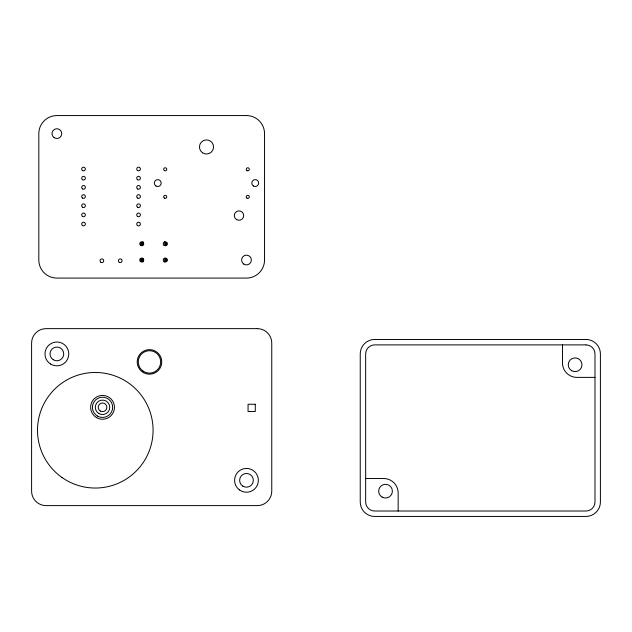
<?xml version="1.0" encoding="UTF-8"?>
<svg xmlns="http://www.w3.org/2000/svg" width="632" height="632" viewBox="0 0 632 632"><rect width="100%" height="100%" fill="white"/><g stroke="black" fill="none" stroke-linecap="round" stroke-linejoin="round"><path stroke-width="0.95" d="M143.014 242.506L140.912 242.506L140.936 245.034L143.014 245.034L143.014 242.143A1.082 1.082 0 0 1 143.085 241.748M164.683 242.506L166.777 242.506L166.761 245.034L164.683 245.034L164.683 242.143A1.082 1.082 0 0 0 164.604 241.748M143.014 261.285L140.912 261.285L140.936 258.757L143.014 258.757L143.014 261.648A1.082 1.082 0 0 0 143.061 261.964M164.683 261.285L166.777 261.285L166.761 258.757L164.683 258.757L164.683 261.648A1.082 1.082 0 0 1 164.636 261.964M594.981 377.391L576.929 377.391A14.449 14.449 0 0 1 562.48 362.95L562.48 344.89M365.659 478.511L383.711 478.511A14.449 14.449 0 0 1 398.16 492.96L398.16 511.019M165.766 242.506L165.766 245.034M165.766 258.757L165.766 261.285M165.671 242.506L165.671 245.034M165.671 258.757L165.671 261.285M142.018 258.757L141.931 261.285L141.884 258.757M246.48 115.569L56.88 115.569A18.059 18.059 0 0 0 38.821 133.621L38.821 260.021A18.059 18.059 0 0 0 56.88 278.08L246.48 278.08A18.059 18.059 0 0 0 264.539 260.021L264.539 133.621A18.059 18.059 0 0 0 246.48 115.569M257.311 328.64L46.049 328.64A14.449 14.449 0 0 0 31.6 343.089L31.6 491.151A14.449 14.449 0 0 0 46.049 505.6L257.311 505.6A14.449 14.449 0 0 0 271.76 491.151L271.76 343.089A14.449 14.449 0 0 0 257.311 328.64M585.951 339.471L374.689 339.471A14.449 14.449 0 0 0 360.24 353.92L360.24 501.99A14.449 14.449 0 0 0 374.689 516.431L585.951 516.431A14.449 14.449 0 0 0 600.4 501.99L600.4 353.92A14.449 14.449 0 0 0 585.951 339.471M585.951 344.89L374.689 344.89A9.03 9.03 0 0 0 365.659 353.92L365.659 501.99A9.03 9.03 0 0 0 374.689 511.019L585.951 511.019A9.03 9.03 0 0 0 594.981 501.99L594.981 353.92A9.03 9.03 0 0 0 585.951 344.89M255.281 404.251L248.06 404.251L248.06 411.479L255.281 411.479L255.281 404.251M141.931 245.034L141.931 242.506L141.884 245.034M100.37 411.069A4.337 4.337 0 0 0 106.871 407.316A4.337 4.337 0 0 0 100.37 403.564A4.337 4.337 0 0 0 100.37 411.069M97.478 416.077A10.112 10.112 0 0 0 112.646 407.316A10.112 10.112 0 0 0 97.478 398.563A10.112 10.112 0 0 0 97.478 416.077M98.924 413.573A7.221 7.221 0 0 0 109.755 407.316A7.221 7.221 0 0 0 98.924 401.059A7.221 7.221 0 0 0 98.924 413.573M96.578 417.641A11.921 11.921 0 0 0 114.455 407.316A11.921 11.921 0 0 0 96.578 396.999A11.921 11.921 0 0 0 96.578 417.641M62.023 477.5A57.781 57.781 0 0 0 152.841 435.448A57.781 57.781 0 0 0 71.021 377.817A57.781 57.781 0 0 0 62.023 477.5M143.037 371.071A11.194 11.194 0 0 0 160.631 362.926A11.194 11.194 0 0 0 144.775 351.755A11.194 11.194 0 0 0 143.037 371.071M143.345 372.548A12.277 12.277 0 0 0 161.76 361.915A12.277 12.277 0 0 0 143.345 351.281A12.277 12.277 0 0 0 143.345 372.548M50.56 364A11.897 11.897 0 0 0 68.77 354.355A11.897 11.897 0 0 0 51.311 343.405A11.897 11.897 0 0 0 50.56 364M53.23 359.727A6.865 6.865 0 0 0 63.737 354.181A6.865 6.865 0 0 0 53.673 347.853A6.865 6.865 0 0 0 53.23 359.727M239.504 489.95A11.89 11.89 0 0 0 258.306 481.544A11.89 11.89 0 0 0 241.629 469.465A11.89 11.89 0 0 0 239.504 489.95M242.822 486.127A6.865 6.865 0 0 0 253.337 480.581A6.865 6.865 0 0 0 243.28 474.253A6.865 6.865 0 0 0 242.822 486.127M243.747 264.058A4.874 4.874 0 0 0 251.346 260.368A4.874 4.874 0 0 0 244.347 255.636A4.874 4.874 0 0 0 243.747 264.058M164.107 261.672A1.983 1.983 0 0 0 167.204 260.163A1.983 1.983 0 0 0 164.352 258.235A1.983 1.983 0 0 0 164.107 261.672M164.107 245.413A1.983 1.983 0 0 0 167.204 243.913A1.983 1.983 0 0 0 164.352 241.985A1.983 1.983 0 0 0 164.107 245.413M236.66 219.636A4.693 4.693 0 0 0 243.699 215.567A4.693 4.693 0 0 0 236.66 211.499A4.693 4.693 0 0 0 236.66 219.636M140.636 261.672A1.983 1.983 0 0 0 143.733 260.163A1.983 1.983 0 0 0 140.881 258.235A1.983 1.983 0 0 0 140.636 261.672M119.306 262.335A1.833 1.833 0 0 0 122.063 260.747A1.833 1.833 0 0 0 119.306 259.16A1.833 1.833 0 0 0 119.306 262.335M140.754 245.493A1.983 1.983 0 0 0 143.733 243.77A1.983 1.983 0 0 0 140.754 242.048A1.983 1.983 0 0 0 140.754 245.493M100.962 262.335A1.833 1.833 0 0 0 103.711 260.747A1.833 1.833 0 0 0 100.962 259.16A1.833 1.833 0 0 0 100.962 262.335M137.539 225.569A1.833 1.833 0 0 0 140.399 224.186A1.833 1.833 0 0 0 137.768 222.401A1.833 1.833 0 0 0 137.539 225.569M137.539 216.397A1.833 1.833 0 0 0 140.399 215.014A1.833 1.833 0 0 0 137.768 213.229A1.833 1.833 0 0 0 137.539 216.397M137.539 207.225A1.833 1.833 0 0 0 140.399 205.835A1.833 1.833 0 0 0 137.768 204.057A1.833 1.833 0 0 0 137.539 207.225M82.508 225.569A1.833 1.833 0 0 0 85.359 224.186A1.833 1.833 0 0 0 82.729 222.401A1.833 1.833 0 0 0 82.508 225.569M82.508 216.397A1.833 1.833 0 0 0 85.359 215.014A1.833 1.833 0 0 0 82.729 213.229A1.833 1.833 0 0 0 82.508 216.397M82.508 207.225A1.833 1.833 0 0 0 85.359 205.835A1.833 1.833 0 0 0 82.729 204.057A1.833 1.833 0 0 0 82.508 207.225M246.922 198.093A1.533 1.533 0 0 0 249.308 196.931A1.533 1.533 0 0 0 247.112 195.446A1.533 1.533 0 0 0 246.922 198.093M253.543 186.037A3.429 3.429 0 0 0 258.685 183.067A3.429 3.429 0 0 0 253.543 180.088A3.429 3.429 0 0 0 253.543 186.037M246.922 170.577A1.533 1.533 0 0 0 249.308 169.416A1.533 1.533 0 0 0 247.112 167.922A1.533 1.533 0 0 0 246.922 170.577M164.36 198.093A1.533 1.533 0 0 0 166.753 196.931A1.533 1.533 0 0 0 164.549 195.446A1.533 1.533 0 0 0 164.36 198.093M156.033 186.037A3.429 3.429 0 0 0 161.176 183.067A3.429 3.429 0 0 0 156.033 180.088A3.429 3.429 0 0 0 156.033 186.037M164.36 170.577A1.533 1.533 0 0 0 166.753 169.416A1.533 1.533 0 0 0 164.549 167.922A1.533 1.533 0 0 0 164.36 170.577M202.556 152.778A7.039 7.039 0 0 0 213.529 147.454A7.039 7.039 0 0 0 203.425 140.612A7.039 7.039 0 0 0 202.556 152.778M137.539 198.053A1.833 1.833 0 0 0 140.399 196.663A1.833 1.833 0 0 0 137.768 194.885A1.833 1.833 0 0 0 137.539 198.053M137.65 188.952A1.833 1.833 0 0 0 140.407 187.364A1.833 1.833 0 0 0 137.65 185.769A1.833 1.833 0 0 0 137.65 188.952M137.539 179.709A1.833 1.833 0 0 0 140.399 178.319A1.833 1.833 0 0 0 137.768 176.541A1.833 1.833 0 0 0 137.539 179.709M137.65 170.601A1.833 1.833 0 0 0 140.407 169.013A1.833 1.833 0 0 0 137.65 167.425A1.833 1.833 0 0 0 137.65 170.601M82.508 198.053A1.833 1.833 0 0 0 85.359 196.663A1.833 1.833 0 0 0 82.729 194.885A1.833 1.833 0 0 0 82.508 198.053M82.618 188.952A1.833 1.833 0 0 0 85.367 187.364A1.833 1.833 0 0 0 82.618 185.769A1.833 1.833 0 0 0 82.618 188.952M82.508 179.709A1.833 1.833 0 0 0 85.359 178.319A1.833 1.833 0 0 0 82.729 176.541A1.833 1.833 0 0 0 82.508 179.709M82.618 170.601A1.833 1.833 0 0 0 85.367 169.013A1.833 1.833 0 0 0 82.618 167.425A1.833 1.833 0 0 0 82.618 170.601M54.147 137.657A4.874 4.874 0 0 0 61.746 133.968A4.874 4.874 0 0 0 54.747 129.236A4.874 4.874 0 0 0 54.147 137.657M571.691 370.7A6.865 6.865 0 0 0 581.985 364.751A6.865 6.865 0 0 0 571.691 358.81A6.865 6.865 0 0 0 571.691 370.7M382.091 497.1A6.865 6.865 0 0 0 392.385 491.151A6.865 6.865 0 0 0 382.091 485.21A6.865 6.865 0 0 0 382.091 497.1"/></g></svg>
